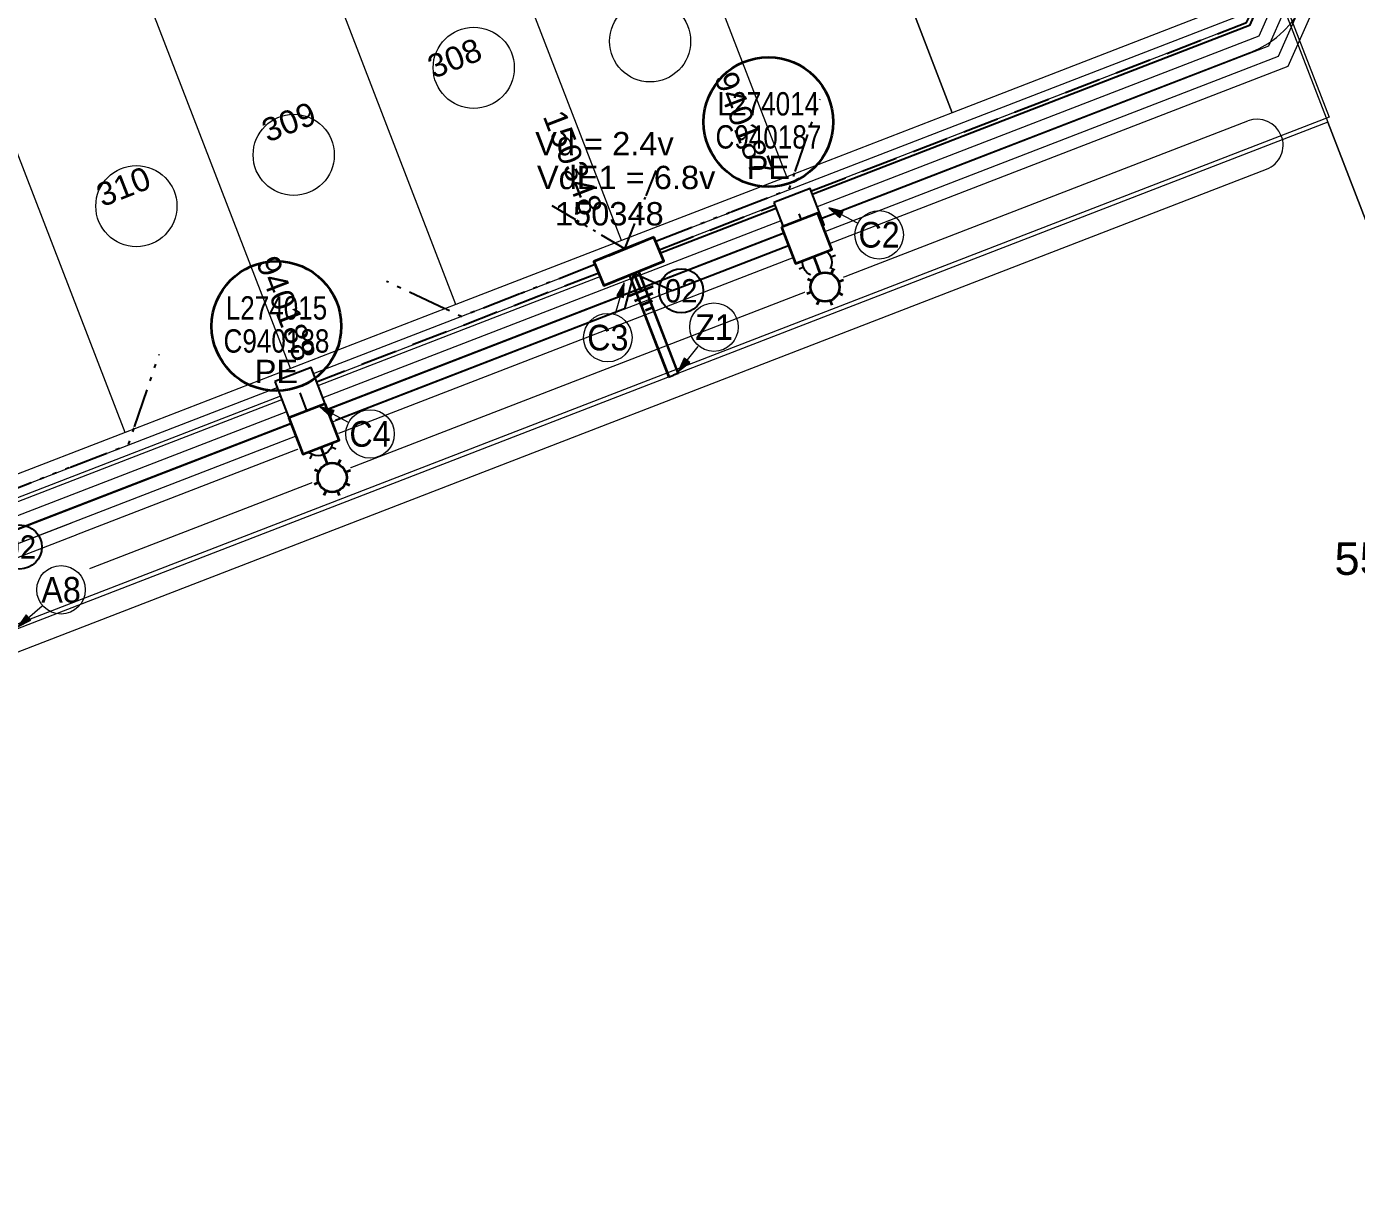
# Model space of a CAD drawing. Header units: metres. Extents: x 0 to 311505, y 0 to 6270811.
# Drawn here: x 310902.9 to 311005.5, y 6270176.5 to 6270266.5 of the extents above; entities that cross this region are included whole.
import ezdxf
from ezdxf import colors
from ezdxf.entities.mleader import LeaderData, LeaderLine
from ezdxf.enums import TextEntityAlignment as Align
from ezdxf.math import Vec2, Vec3

# ---------------------------------------------------------------- set-up
doc = ezdxf.new("R2010")
doc.units = ezdxf.units.M
doc.linetypes.add('IE Trench LV', pattern=[6, 4, -2])
doc.linetypes.add('PHANTOM', pattern=[6.15, 3, -0.75, 0.3, -0.75, 0.3, -0.75, 0.3])
doc.layers.get('0').update_dxf_attribs({"color": 6})
for name, color, linetype, lineweight in [('_User Miscellaneous1', 30, 'Continuous', 13), ('_User Miscellaneous2', 31, 'Continuous', 13), ('_User_LV_Exist', 5, 'Continuous', 35), ('Cadastre Developer_SP_NEW', 92, 'Continuous', 15), ('Cadastre Land Parcels_SP_EXT', 118, 'Continuous', 15), ('Cadastre Roads_SP_EXT', 218, 'Continuous', 15), ('Cadastre Water_SP_EXT', 158, 'Continuous', 15)]:
    doc.layers.add(name, color=color, linetype=linetype, lineweight=lineweight)
doc.layers.add('_User Miscellaneous10', color=252, linetype='Continuous', lineweight=13, plot=False, transparency=0.9)
doc.layers.add('_User Miscellaneous8', color=181, linetype='Continuous', lineweight=13, transparency=0.5)
doc.layers.add('Cadastre Roads_SP_NEW', color=214, linetype='Continuous', lineweight=15, transparency=0.65)
for name, color, linetype in [('Duct_SP_NEW', 2, 'Continuous'), ('Equip_SP_SL_NEW', 2, 'Continuous'), ('Mains_LV_New_R6', 2, 'Cable Z'), ('Mains_LV_New_T84', 2, 'Cable x'), ('Notes', 7, 'Continuous'), ('Services_SP_NEW_UG', 2, 'IE Trench LV'), ('SupportsOH_SP_TR_HV_LV_SL_EXT', 7, 'Continuous'), ('SupportsUG_SP_LV_NEW', 2, 'Continuous'), ('SupportsUG_SP_LV_SL_NEW', 2, 'Continuous'), ('Trench_SP_NEW', 2, 'Continuous'), ('UG_Details_SP_MISC', 7, 'Continuous')]:
    doc.layers.add(name, color=color, linetype=linetype)
doc.styles.add('ARIAL', font='arial.ttf', dxfattribs={"height": 2})
doc.styles.add('ieISOCP', font='arial.ttf', dxfattribs={"height": 1.5})
doc.styles.add('POLE_LABEL', font='arial.ttf', dxfattribs={"height": 2})
doc.styles.add('SL_LABEL', font='arial.ttf', dxfattribs={"height": 2})
doc.styles.get("Standard").update_dxf_attribs({"font": 'arial.ttf'})
doc.linetypes.add('Cable New UG', pattern='A,5.5,-0.01,["X",Standard,S=1.8,R=0,X=0,Y=-0.94],-1.7', length=7.21)
doc.linetypes.add('Cable o', pattern='A,3.5,-0.01,["O",Standard,S=1.25,R=0,X=0,Y=-0.63],-1.36', length=4.87)
doc.linetypes.add('Cable x', pattern='A,4.5,-0.01,["X",Standard,S=1.25,R=0,X=0,Y=-0.65],-1.2', length=5.71)
doc.linetypes.add('Cable Z', pattern='A,5,-0.01,["Z",Standard,S=1.5,R=0,X=0,Y=-0.75],-1.3', length=6.31)

# ---------------------------------------------------------------- blocks, each defined once
blk = doc.blocks.new('POLE_EXT')
blk.add_hatch(color=256).paths.add_polyline_path([(-1, 0, 1), (1, 0, 1)])
blk.add_lwpolyline([(-1, 0, 1), (1, 0, 1)], format="xyb", close=True)
at = {"flags": 8}
blk.add_attdef('pNumber', text='', height=2, dxfattribs=at).set_placement((2.5, 2.5), align=Align.MIDDLE_CENTER)
at = {"style": 'POLE_LABEL', "flags": 9}
for tag, p in [('STRUCTURE_PLANT_NUMBER', (1.35, 0.03)), ('STREET_CODE', (1.35, -0.2))]:
    blk.add_attdef(tag, text='', height=0.2, dxfattribs=at).set_placement(p, align=Align.MIDDLE_LEFT)
at = {"flags": 9}
for tag, p in [('OWNED_BY', (1.35, -0.4)), ('SPECIAL_USE', (1.35, -0.8)), ('STATE', (1.35, -1)), ('PARENT', (1.35, -0.6)), ('cLV', (1.35, -1.4)), ('hDepth', (1.35, -1.6)), ('hDia', (1.35, -1.8)), ('cHV', (1.35, -2)), ('USAGE', (1.35, -1.2)), ('LBRACKET', (1.35, -2.2)), ('LExisting', (1.35, -2.4)), ('LANTNUMBER', (1.35, -2.6)), ('LOther', (1.35, -2.8)), ('LRemove', (1.35, -3)), ('cLinedev', (1.35, -3.4)), ('pExisting', (1.35, -3.8)), ('LEGEND', (1.35, -3.2)), ('LOCATION', (1.35, -3.6)), ('PFNUMBER', (1.35, -4)), ('NEWPFNUMBER', (1.35, -4.2)), ('pFooting', (1.35, -4.4)), ('pNew', (1.35, -4.6)), ('pRelocate', (1.35, -5)), ('pRemove', (1.35, -5.2)), ('pReplace', (1.35, -5.4)), ('pStay', (1.35, -5.6)), ('pType', (1.35, -5.8)), ('cspan', (1.35, -6)), ('STREETNAME', (1.35, -6.2)), ('SUBURB', (1.35, -6.4)), ('OPERATED_BY', (1.36, -7.01)), ('NOTES', (1.35, -6.6)), ('MAINTAINED_BY', (1.36, -6.81))]:
    blk.add_attdef(tag, text='', height=0.2, dxfattribs=at).set_placement(p, align=Align.MIDDLE_LEFT)
at = {"flags": 1}
blk.add_attdef('Z', (1.35, -7.33), '', height=0.2, dxfattribs=at)
blk = doc.blocks.new('*U388')
at = {"layer": '_User_LV_Exist', "transparency": 33554674}
for p, q in [((1.83, -2.49), (0.44, -3.06)), ((1.79, -3.05), (0.86, -3.43)), ((1.74, -3.61), (1.28, -3.8))]:
    blk.add_line(p, q, dxfattribs=at)
at = {"transparency": 33554674, "width": 0.9}
blk.add_attdef('ASSET_NUM', text='', height=2, dxfattribs=at).set_placement((4, 2), align=Align.MIDDLE_LEFT)
at = {"transparency": 33554674}
for tag, p, flags in [('SUBURB', (-2, 0), 1), ('STREETNAME', (-1.8, 0), 9), ('PARENT', (-1.6, 0), 9), ('NOTES', (-1.4, 0), 9), ('LOCATION', (-1.2, 0), 9), ('LEGEND', (-1, 0), 9), ('USAGE', (-0.8, 0), 9), ('SUPPORT_TYPE', (-0.6, 0), 9), ('STATE', (-0.4, 0), 9), ('OWNED_BY', (-0.2, 0), 9)]:
    blk.add_attdef(tag, p, '', height=0.2, rotation=270, dxfattribs=dict(at, flags=flags))
blk.add_wipeout([(2.69, 0.02), (-1.94, -1.87), (-2.69, -0.02), (1.94, 1.87)], dxfattribs=at)
blk.add_lwpolyline([(1.94, 1.87), (-1.54, 0.45), (0.78, 1.4), (-2.69, -0.02), (-1.94, -1.87), (2.69, 0.02)], close=True, dxfattribs=at)
at = {"layer": '_User_LV_Exist', "transparency": 33554674}
for p, q in [((0.38, -0.93), (0.94, -2.31)), ((1.87, -1.94), (0.02, -2.69))]:
    blk.add_line(p, q, dxfattribs=at)
blk = doc.blocks.new('COLUMN_NEW')
at = {"width": 0.9, "flags": 8}
blk.add_attdef('ASSET_NUM', text='', height=2, dxfattribs=at).set_placement((4, 2), align=Align.MIDDLE_LEFT)
at = {"flags": 1}
blk.add_attdef('Z', (-2.35, -1.81), '', height=0.2, rotation=270, dxfattribs=at)
at = {"ltscale": 10, "transparency": 33554687}
blk.add_wipeout([(-1.5, -1.5), (-1.5, 1.5), (1.5, 1.5), (1.5, -1.5)], dxfattribs=at)
blk.add_lwpolyline([(-1.5, 1.5), (-1.5, -1.5), (1.5, -1.5), (1.5, 1.5)], close=True)
at = {"flags": 9}
for tag, p in [('NOTES', (-2, -1.81)), ('SUBURB', (-1.8, -1.81)), ('STREETNAME', (-1.6, -1.81)), ('LOCATION', (-1.4, -1.81)), ('LEGEND', (-1.2, -1.81)), ('USAGE', (-1, -1.81)), ('STATE', (-0.8, -1.81)), ('OWNED_BY', (-0.6, -1.81)), ('COLUMN_TYPE', (-0.4, -1.81)), ('STREET_CODE', (-0.2, -1.81)), ('STRUCTURE_PLANT_NUMBER', (0.03, -1.81))]:
    blk.add_attdef(tag, text='', height=0.2, rotation=270, dxfattribs=at).set_placement(p, align=Align.MIDDLE_LEFT)
blk = doc.blocks.new('*U439')
blk.add_circle((0, 0), 1.7)
at = {"width": 0.9}
blk.add_attdef('CODE', text='', height=1.8, dxfattribs=at).set_placement((0, 0), align=Align.MIDDLE_CENTER)
at = {"flags": 1}
blk.add_attdef('Z', (0, 0), '', height=0.2, dxfattribs=at)
blk = doc.blocks.new('*U535')
at = {"transparency": 33554687}
for tag, height, rotation, flags, p in [('LANTNUMBER', 0.2, 270, 9, (-1.4, 2.6)), ('LOUTREACH', 0.2, 270, 9, (-1.4, 2.2)), ('LOUTREACHVOCAB', 0.2, 270, 9, (-1.4, 2)), ('LRATECODE', 0.2, 270, 9, (-1.4, 1.8)), ('LREMOVE', 0.2, 270, 9, (-1.4, 1.6)), ('LREPLACE', 0.2, 270, 9, (-1.4, 1.4)), ('LTYPE', 0.2, 270, 9, (-1.4, 1.2)), ('LTYPEVOCAB', 0.2, 270, 9, (-1.4, 1)), ('LEGEND', 0.2, 270, 9, (-1.4, 0.8)), ('SUBURB', 0.2, 270, 9, (-1.4, 0.6)), ('STREETNAME', 0.2, 270, 9, (-1.4, 0.4)), ('LOCATION', 0.2, 270, 9, (-1.4, 0.2)), ('LNEW', 0.2, 270, 9, (-6.4, 0)), ('LMASTVOCAB', 0.2, 270, 9, (-6.2, 0)), ('LMAST', 0.2, 270, 9, (-6, 0)), ('LLAMPVOCAB', 0.2, 270, 9, (-5.8, 0)), ('LLAMP', 0.2, 270, 9, (-5.6, 0)), ('LEXIST', 0.2, 270, 9, (-5.4, 0)), ('LCHARGE3PERCENT', 0.2, 270, 9, (-5.2, 0)), ('LCHARGE3', 0.2, 270, 9, (-5, 0)), ('LCHARGE2PERCENT', 0.2, 270, 9, (-4.8, 0)), ('LCHARGE2', 0.2, 270, 9, (-4.6, 0)), ('LCHARGE1PERCENT', 0.2, 270, 9, (-4.4, 0)), ('LCHARGE1', 0.2, 270, 9, (-4.2, 0)), ('LCATEGORY', 0.2, 270, 9, (-4, 0)), ('LBRACKETVOCAB', 0.2, 270, 9, (-3.8, 0)), ('LBRACKET', 0.2, 270, 9, (-3.6, 0)), ('LKINGHEIGHT', 0.2, 270, 9, (-3.4, 0)), ('CREPLACE', 0.2, 270, 9, (-3.2, 0)), ('CREMOVE', 0.2, 270, 9, (-3, 0)), ('CNUMBER', 0.2, 270, 9, (-2.8, 0)), ('CNEW', 0.2, 270, 9, (-2.6, 0)), ('CEXIST', 0.2, 270, 9, (-2.4, 0)), ('USAGE', 0.2, 270, 9, (-2.2, 0)), ('STATE', 0.2, 270, 9, (-2, 0)), ('OWNED_BY', 0.2, 270, 9, (-1.8, 0)), ('ORIENTATION', 0.2, 270, 9, (-1.6, 0)), ('OPERATING_VOLTAGE', 0.2, 270, 9, (-1.4, 0)), ('MAINTAINED_BY', 0.2, 270, 9, (-1.4, -0.66)), ('NOTES', 0.2, 270, 9, (-1.4, 0)), ('NO_PHASES', 0.2, 270, 9, (-1.2, 0)), ('LANTERN_TYPE', 0.2, 270, 9, (-1, 0)), ('LANTERN_PURPOSE', 0.2, 270, 9, (-0.8, 0)), ('CONTROL_TYPE', 0.2, 270, 9, (-0.6, 0)), ('CONSTRUCTED_VOLTAGE', 0.2, 270, 9, (-0.4, 0)), ('LNUMBER', 1, 290.6435, 8, (8.39, -13.16))]:
    blk.add_attdef(tag, text='', height=height, rotation=rotation, dxfattribs=dict(at, flags=flags)).set_placement(p, align=Align.MIDDLE_LEFT)
for tag, p, height, flags in [('OPERATED_BY', (-1.4, -0.41), 0.2, 9), ('Z', (0, 0), 0.001, 1)]:
    blk.add_attdef(tag, p, '', height=height, rotation=270, dxfattribs=dict(at, flags=flags))
at = {"transparency": 33554687, "style": 'SL_LABEL'}
for tag, height, rotation, flags, p in [('STREET_CODE', 0.001, 270, 9, (0, 0)), ('ASSET_NUM', 1, 290.6435, 8, (10.26, -12.45))]:
    blk.add_attdef(tag, text='', height=height, rotation=rotation, dxfattribs=dict(at, flags=flags)).set_placement(p, align=Align.MIDDLE_LEFT)
at = {"transparency": 33554687}
blk.add_wipeout([(8.86, -11.58), (7.65, -11.36), (6.68, -10.59), (6.9, -9.38), (7.67, -8.42), (8.88, -8.63), (9.84, -9.4), (9.63, -10.62)], dxfattribs=at)
for p, q in [((6.85, -6.26), (7.87, -8.95)), ((8.88, -8.63), (8.73, -8.97)), ((6.9, -9.38), (7.24, -9.53)), ((9.67, -9.47), (9.32, -9.6)), ((7.21, -10.39), (6.86, -10.53)), ((7.65, -11.36), (7.8, -11.02)), ((8.66, -11.05), (8.79, -11.4)), ((9.63, -10.62), (9.29, -10.46))]:
    blk.add_line(p, q, dxfattribs=at)
blk.add_circle((8.26, -10), 1.12, dxfattribs=at)
blk = doc.blocks.new('*U286')
at = {"ltscale": 0.1}
blk.add_circle((0, 0), 5, dxfattribs=at)
at = {"insert": (0, -2.6), "char_height": 1.8, "attachment_point": 2}
blk.add_mtext('PE', dxfattribs=at)
at = {"width": 0.8}
blk.add_attdef('SNUMBER', text='', height=1.8, dxfattribs=at).set_placement((0, 0.5), align=Align.CENTER)
at = {"flags": 1}
blk.add_attdef('Z', (0, 0), '', height=0.2, dxfattribs=at)
at = {"width": 0.8}
blk.add_attdef('CNUMBER', text='', height=1.8, dxfattribs=at).set_placement((0, -0.25), align=Align.TOP_CENTER)
blk = doc.blocks.new('*U463')
h = blk.add_hatch(color=256)
h.dxf.hatch_style = 1
h.paths.add_polyline_path([(-2.761, 1.2), (-2.524, 1.641), (-3.523, 1.894)])
blk.add_line((-3.523, 1.894), (-1.541, 0.829))
at = {"flags": 128}
blk.add_lwpolyline([(-2.761, 1.2), (-2.524, 1.641), (-3.523, 1.894), (-2.761, 1.2)], dxfattribs=at)
blk.add_circle((0, 0), 1.7)
at = {"width": 0.9}
blk.add_attdef('CODE', text='', height=1.8, dxfattribs=at).set_placement((0, 0), align=Align.MIDDLE_CENTER)
at = {"flags": 1}
blk.add_attdef('Z', (0, 0), '', height=0.2, dxfattribs=at)
blk = doc.blocks.new('*U464')
h = blk.add_hatch(color=256)
h.dxf.hatch_style = 1
h.paths.add_polyline_path([(0.62, 2.946), (1.099, 2.802), (1.147, 3.832)])
blk.add_line((1.147, 3.832), (0.502, 1.677))
at = {"flags": 128}
blk.add_lwpolyline([(0.62, 2.946), (1.099, 2.802), (1.147, 3.832), (0.62, 2.946)], dxfattribs=at)
blk.add_circle((0, 0), 1.7)
at = {"width": 0.9}
blk.add_attdef('CODE', text='', height=1.8, dxfattribs=at).set_placement((0, 0), align=Align.MIDDLE_CENTER)
at = {"flags": 1}
blk.add_attdef('Z', (0, 0), '', height=0.2, dxfattribs=at)
blk = doc.blocks.new('*U466')
h = blk.add_hatch(color=256)
h.dxf.hatch_style = 1
h.paths.add_polyline_path([(-2.12, -2.137), (-2.444, -1.757), (-3.043, -2.596)])
blk.add_line((-3.043, -2.596), (-1.331, -1.136))
at = {"flags": 128}
blk.add_lwpolyline([(-2.12, -2.137), (-2.444, -1.757), (-3.043, -2.596), (-2.12, -2.137)], dxfattribs=at)
blk.add_circle((0, 0), 1.7)
at = {"width": 0.9}
blk.add_attdef('CODE', text='', height=1.8, dxfattribs=at).set_placement((0, 0), align=Align.MIDDLE_CENTER)
at = {"flags": 1}
blk.add_attdef('Z', (0, 0), '', height=0.2, dxfattribs=at)
blk = doc.blocks.new('*U467')
h = blk.add_hatch(color=256)
h.dxf.hatch_style = 1
h.paths.add_polyline_path([(-1.693, -2.49), (-2.081, -2.175), (-2.516, -3.11)])
blk.add_line((-2.516, -3.11), (-1.101, -1.361))
at = {"flags": 128}
blk.add_lwpolyline([(-1.693, -2.49), (-2.081, -2.175), (-2.516, -3.11), (-1.693, -2.49)], dxfattribs=at)
blk.add_circle((0, 0), 1.7)
at = {"width": 0.9}
blk.add_attdef('CODE', text='', height=1.8, dxfattribs=at).set_placement((0, 0), align=Align.MIDDLE_CENTER)
at = {"flags": 1}
blk.add_attdef('Z', (0, 0), '', height=0.2, dxfattribs=at)

msp = doc.modelspace()

# ---------------------------------------------------------------- linework, layer by layer
at = {"layer": '_User Miscellaneous8', "color": 1, "transparency": 33554687}
for centre in [(310950.97, 6270265.35), (310937.36, 6270263.31), (310923.47, 6270256.59)]:
    msp.add_circle(centre, 3.13, dxfattribs=at)
at = {"layer": '_User Miscellaneous8', "color": 2, "transparency": 33554687}
msp.add_circle((310911.33, 6270252.64), 3.13, dxfattribs=at)
at = {"layer": 'Cadastre Developer_SP_NEW'}
for p, q in [((310962.17, 6270291.2), (310974.29, 6270259.84)), ((310961.52, 6270254.91), (310949.41, 6270286.27)), ((310948.76, 6270249.98), (310936.64, 6270281.34)), ((310935.99, 6270245.05), (310923.88, 6270276.41)), ((310974.29, 6270259.84), (310969.37, 6270272.56)), ((310923.23, 6270240.12), (310911.11, 6270271.48)), ((310995.73, 6270268.13), (310974.29, 6270259.84)), ((310910.46, 6270235.19), (310898.35, 6270266.55)), ((310974.29, 6270259.84), (310961.52, 6270254.91)), ((310961.52, 6270254.91), (310948.76, 6270249.98)), ((310948.76, 6270249.98), (310935.99, 6270245.05)), ((310935.99, 6270245.05), (310923.23, 6270240.12)), ((310923.23, 6270240.12), (310910.46, 6270235.19)), ((310910.46, 6270235.19), (310897.7, 6270230.26))]:
    msp.add_line(p, q, dxfattribs=at)
at = {"layer": 'Cadastre Land Parcels_SP_EXT', "linetype": 'Continuous'}
msp.add_lwpolyline([(310824.86, 6270010.23), (311063.78, 6270102.53), (311034.14, 6270179.24), (311023.13, 6270207.74), (311003.27, 6270259.12), (310764.38, 6270166.81), (310791.81, 6270095.77), (310824.86, 6270010.23)], close=True, dxfattribs=at)
at = {"layer": 'Cadastre Roads_SP_EXT', "linetype": 'Continuous'}
msp.add_lwpolyline([(310984.38, 6270364.28), (310983.46, 6270366.66), (310987.49, 6270368.27), (310982.02, 6270370.39), (310978.05, 6270380.66), (310972.65, 6270394.66), (310966.91, 6270409.55), (310948.13, 6270401.87), (310952.63, 6270390.21), (310957.7, 6270377.07), (310962.77, 6270363.93), (310967.27, 6270352.27), (310964.99, 6270347.11), (310968.71, 6270348.54), (310970.77, 6270343.22), (311003.27, 6270259.12), (311023.13, 6270207.74), (311034.3, 6270211.3), (311042.43, 6270213.9), (310984.38, 6270364.28)], close=True, dxfattribs=at)
at = {"layer": 'Cadastre Roads_SP_NEW'}
for p, q in [((310997.21, 6270264.47), (310852.14, 6270208.43)), ((310855.76, 6270204.62), (310997.09, 6270259.22)), ((310857.2, 6270200.89), (310998.54, 6270255.49))]:
    msp.add_line(p, q, dxfattribs=at)
for centre, radius, start, end in [((310994.35, 6270271.88), 7.95, 291.124, 21.1208), ((310997.81, 6270257.35), 2, 21.1208, 111.1208), ((310997.81, 6270257.35), 2, 291.1208, 21.1208)]:
    msp.add_arc(centre, radius, start, end, dxfattribs=at)
at = {"layer": 'Cadastre Water_SP_EXT'}
for p, q in [((310998.02, 6270273.3), (311003.36, 6270259.5)), ((311003.36, 6270259.5), (310764.22, 6270167.12))]:
    msp.add_line(p, q, dxfattribs=at)
at = {"layer": 'Duct_SP_NEW', "ltscale": 0.7, "transparency": 33554674}
for p, q in [((310949, 6270248.25), (310949.37, 6270248.4)), ((310949, 6270248.25), (310952.39, 6270239.46)), ((310949.74, 6270248.54), (310949.37, 6270248.4)), ((310949.74, 6270248.54), (310953.14, 6270239.74)), ((310952.39, 6270239.46), (310952.77, 6270239.6)), ((310953.14, 6270239.74), (310952.77, 6270239.6))]:
    msp.add_line(p, q, dxfattribs=at)
at = {"layer": 'Services_SP_NEW_UG', "linetype": 'PHANTOM', "flags": 128}
msp.add_lwpolyline([(310900.42, 6270230.25), (310910.72, 6270234.25), (310912.97, 6270240.87), (310913.1, 6270241.19)], dxfattribs=at)
at = {"layer": 'UG_Details_SP_MISC', "transparency": 33554687}
for p, q in [((310949.03, 6270248.27), (310949.37, 6270248.4)), ((310949.03, 6270248.27), (310952.43, 6270239.48)), ((310949.7, 6270248.53), (310949.37, 6270248.4)), ((310949.7, 6270248.53), (310953.1, 6270239.73)), ((310952.43, 6270239.48), (310952.77, 6270239.6)), ((310953.1, 6270239.73), (310952.77, 6270239.6))]:
    msp.add_line(p, q, dxfattribs=at)

# ---------------------------------------------------------------- block references
at = {"layer": 'SupportsOH_SP_TR_HV_LV_SL_EXT'}
ref = msp.add_blockref('POLE_EXT', (311020.19, 6270226.52), dxfattribs=at)
ref.add_attrib('ASSET_NUM', '550097', dxfattribs={"layer": '0', "height": 2.5, "style": 'POLE_LABEL'}).set_placement((311015.43, 6270225.45), align=Align.MIDDLE_RIGHT)

# ---------------------------------------------------------------- next in the draw order: texts
at = {"layer": '_User Miscellaneous1', "insert": (310876.57, 6270215.63), "char_height": 2, "width": 62.6229, "attachment_point": 2, "rotation": 21.1206, "style": 'ARIAL', "bg_fill": 2}
msp.add_mtext('HEADINGLEY          AVENUE', dxfattribs=at)

# ---------------------------------------------------------------- next in the draw order: linework, layer by layer
at = {"layer": '_User Miscellaneous10', "flags": 128}
for points in [[(310822, 6270279.57), (310817.7, 6270269.85), (310840.85, 6270209.92), (310850.56, 6270205.62), (311000.21, 6270263.43), (311004.52, 6270273.14), (310981.37, 6270333.07), (310971.65, 6270337.38)], [(310822.74, 6270278.78), (310818.78, 6270269.82), (310841.63, 6270210.67), (310850.59, 6270206.7), (310999.47, 6270264.21), (311003.43, 6270273.17), (310980.58, 6270332.33), (310971.62, 6270336.29)], [(310823.49, 6270278), (310819.86, 6270269.8), (310842.41, 6270211.41), (310850.62, 6270207.78), (310998.72, 6270264.99), (311002.35, 6270273.2), (310979.8, 6270331.58), (310971.6, 6270335.21)], [(310824.24, 6270277.22), (310820.94, 6270269.77), (310843.2, 6270212.16), (310850.64, 6270208.87), (310997.97, 6270265.78), (311001.27, 6270273.22), (310979.02, 6270330.83), (310971.57, 6270334.13)], [(310824.99, 6270276.43), (310822.02, 6270269.75), (310843.98, 6270212.91), (310850.67, 6270209.95), (310997.23, 6270266.56), (311000.19, 6270273.25), (310978.23, 6270330.09), (310971.54, 6270333.05)], [(310825.73, 6270275.65), (310823.11, 6270269.72), (310844.76, 6270213.65), (310850.69, 6270211.03), (310996.48, 6270267.34), (310999.11, 6270273.28), (310977.45, 6270329.34), (310971.52, 6270331.97)]]:
    msp.add_lwpolyline(points, close=True, dxfattribs=at)
at = {"layer": '_User Miscellaneous10', "color": 4, "flags": 128}
msp.add_lwpolyline([(310825.21, 6270276.2), (310822.35, 6270269.74), (310844.22, 6270213.13), (310850.68, 6270210.27), (310997, 6270266.8), (310999.86, 6270273.26), (310978, 6270329.86), (310971.54, 6270332.72)], close=True, dxfattribs=at)

# ---------------------------------------------------------------- next in the draw order: block references
at = {"layer": 'SupportsUG_SP_LV_NEW'}
ref = msp.add_blockref('*U388', (310949.33, 6270248.38), dxfattribs=at)
ref.add_attrib('ASSET_NUM', '150348', dxfattribs={"layer": '0', "height": 1.8, "rotation": 291.1208}).set_placement((310943.51, 6270259.9), align=Align.MIDDLE_LEFT)

# ---------------------------------------------------------------- next in the draw order: linework, layer by layer
at = {"layer": 'Mains_LV_New_T84', "color": 1, "linetype": 'Cable New UG', "ltscale": 0.7, "transparency": 33554674, "flags": 128}
msp.add_lwpolyline([(310992.56, 6270292.99), (311000.19, 6270273.25), (310997.23, 6270266.56), (310951.78, 6270249.01)], dxfattribs=at)
at = {"layer": 'Services_SP_NEW_UG', "linetype": 'PHANTOM', "flags": 128}
for points in [[(310951.4, 6270249.94), (310961.7, 6270253.94), (310963.95, 6270260.57), (310964.08, 6270260.88)], [(310946.74, 6270248.13), (310936.41, 6270244.12), (310930.64, 6270246.83)]]:
    msp.add_lwpolyline(points, dxfattribs=at)
at = {"layer": 'Services_SP_NEW_UG', "linetype": 'PHANTOM', "ltscale": 0.7, "flags": 128}
for points in [[(310949.02, 6270249.34), (310951.63, 6270255.84)], [(310949.02, 6270249.34), (310942.99, 6270252.91)]]:
    msp.add_lwpolyline(points, dxfattribs=at)
at = {"layer": 'Trench_SP_NEW', "linetype": 'IE Trench LV', "ltscale": 0.7, "transparency": 33554687, "flags": 128}
msp.add_lwpolyline([(310951.67, 6270249.28), (310997, 6270266.8), (310999.86, 6270273.26), (310999.39, 6270274.49)], dxfattribs=at)

# ---------------------------------------------------------------- next in the draw order: texts
at = {"layer": 'Mains_LV_New_T84', "color": 6, "ltscale": 0.7, "transparency": 33554674, "char_height": 1.8, "attachment_point": 1, "style": 'ieISOCP'}
for s, insert, width in [('Vd = 2.4v', (310942.1, 6270258.36), 12.276), ('VdE1 = 6.8v', (310942.24, 6270255.75), 14.3171)]:
    msp.add_mtext(s, dxfattribs=dict(at, insert=insert, width=width))

# ---------------------------------------------------------------- next in the draw order: leaders
at = {"layer": 'Notes'}
ml = msp.add_multileader_mtext('Standard', dxfattribs=at)
ml.set_content('Constructed under  \\PURS15861', color=256)
ml.set_leader_properties()
ml.build(insert=Vec2(0, 0))
ml.multileader.update_dxf_attribs({"leader_type": 2, "has_text_frame": 1, "text_left_attachment_type": 2, "text_right_attachment_type": 2, "dogleg_length": 0.01})
ctx = ml.context
ctx.base_point, ctx.char_height, ctx.plane_origin, ctx.plane_x_axis, ctx.plane_y_axis = Vec3(310975.19, 6270395.78), 1.8, Vec3(312213.89, 6270750.77), Vec3(0.932874, 0.360203), Vec3(-0.360203, 0.932874)
ctx.left_attachment, ctx.right_attachment, ctx.text_align_type = 2, 2, 1
notes = []
notes.append((ctx, [(0, (0, 0, 0), (0, 0), (1, 0), 1, [])]))
ctx.mtext.insert, ctx.mtext.text_direction, ctx.mtext.rotation, ctx.mtext.width, ctx.mtext.alignment, ctx.mtext.flow_direction = Vec3(310985.78, 6270402.49), Vec3(0.932874, 0.360203), 0.368486, 20.9235, 2, 5
ctx.mtext.has_bg_fill, ctx.mtext.bg_color, ctx.mtext.bg_scale_factor, ctx.mtext.bg_transparency, ctx.mtext.use_window_bg_color = 1, -1073741824, 2, 0, 1
for ctx, leaders in notes:
    for number, flags, end, landing, length, lines in leaders:
        leader = LeaderData()
        leader.index, (leader.has_last_leader_line, leader.has_dogleg_vector, leader.attachment_direction) = number, flags
        leader.last_leader_point, leader.dogleg_vector, leader.dogleg_length = Vec3(end), Vec3(landing), length
        for number, points, colour, breaks in lines:
            line = LeaderLine()
            line.index, line.vertices, line.color, line.breaks = number, Vec3.list(points), colors.encode_raw_color(colour), breaks
            leader.lines.append(line)
        ctx.leaders.append(leader)

# ---------------------------------------------------------------- next in the draw order: block references
at = {"layer": '_User Miscellaneous2', "color": 6, "xscale": 1.1, "yscale": 1.1, "zscale": 1.1}
for name, p, values in [('*U467', (310955.9, 6270243.31), {'CODE': 'Z1'}), ('*U466', (310905.52, 6270223.05), {'CODE': 'A8'})]:
    msp.add_blockref(name, p, dxfattribs=at).add_auto_attribs(values)
at = {"layer": 'Duct_SP_NEW', "color": 6}
for p in [(310953.37, 6270246.11), (310902.34, 6270226.35)]:
    msp.add_blockref('*U439', p, dxfattribs=at).add_auto_attribs({'CODE': '02'})
at = {"layer": 'SupportsUG_SP_LV_SL_NEW', "ltscale": 0.7}
ref = msp.add_blockref('COLUMN_NEW', (310962.46, 6270252.06), dxfattribs=dict(at, rotation=21.120846154022))
ref.add_attrib('ASSET_NUM', '940187', dxfattribs={"height": 1.8, "rotation": 291.1208}).set_placement((310956.72, 6270262.88), align=Align.MIDDLE_LEFT)
ref = msp.add_blockref('COLUMN_NEW', (310923.95, 6270238.25), dxfattribs=dict(at, rotation=21.120846154022))
ref.add_attrib('ASSET_NUM', '940188', dxfattribs={"height": 1.8, "rotation": 291.1208}).set_placement((310921.38, 6270248.67), align=Align.MIDDLE_LEFT)

# ---------------------------------------------------------------- next in the draw order: texts
at = {"layer": '_User Miscellaneous1', "oblique": 360, "width": 1}
for s, p in [('308', (310934.26, 6270262.45)), ('309', (310921.47, 6270257.53)), ('310', (310908.71, 6270252.55))]:
    msp.add_text(s, height=1.8, rotation=21.5, dxfattribs=at).set_placement(p)

# ---------------------------------------------------------------- next in the draw order: linework, layer by layer
at = {"layer": 'Mains_LV_New_R6', "color": 4, "linetype": 'Cable o', "transparency": 33554687, "flags": 128}
msp.add_lwpolyline([(310949.71, 6270247.46), (310952.67, 6270246.13), (310961.66, 6270249.61)], dxfattribs=at)
at = {"layer": 'Trench_SP_NEW', "linetype": 'IE Trench LV', "ltscale": 0.7, "flags": 128}
msp.add_lwpolyline([(310947.01, 6270247.48), (310925.24, 6270239.07)], dxfattribs=at)

# ---------------------------------------------------------------- next in the draw order: block references
at = {"layer": '_User_LV_Exist', "linetype": 'ByBlock', "lineweight": -2}
msp.add_blockref('*U286', (310960.1, 6270259.13), dxfattribs=at).add_auto_attribs({'SNUMBER': 'L274014', 'CNUMBER': 'C940187'})
at = {"layer": 'Equip_SP_SL_NEW', "ltscale": 0.7}
for p in [(310955.6, 6270258.31), (310917.09, 6270244.51)]:
    msp.add_blockref('*U535', p, dxfattribs=at)

# ---------------------------------------------------------------- next in the draw order: block references
at = {"layer": '_User_LV_Exist'}
ref = msp.add_blockref('*U388', (310949.33, 6270248.38), dxfattribs=at)
ref.add_attrib('ASSET_NUM', '150348', dxfattribs={"layer": '0', "height": 1.8}).set_placement((310943.63, 6270252.05), align=Align.MIDDLE_LEFT)
at = {"layer": '_User_LV_Exist', "ltscale": 0.7}
for p in [(310956.21, 6270256.4), (310918.18, 6270241.71)]:
    msp.add_blockref('*U535', p, dxfattribs=at)
at = {"layer": '_User_LV_Exist', "linetype": 'ByBlock', "lineweight": -2}
msp.add_blockref('*U286', (310922.14, 6270243.39), dxfattribs=at).add_auto_attribs({'SNUMBER': 'L274015', 'CNUMBER': 'C940188'})

# ---------------------------------------------------------------- next in the draw order: block references
at = {"layer": '_User Miscellaneous2', "color": 6, "xscale": 1.1, "yscale": 1.1, "zscale": 1.1}
msp.add_blockref('*U464', (310947.71, 6270242.5), dxfattribs=at).add_auto_attribs({'CODE': 'C3'})
at = {"layer": '_User_LV_Exist', "ltscale": 0.7, "rotation": 21.120846154022}
for p in [(310963.06, 6270250.15), (310925.03, 6270235.46)]:
    msp.add_blockref('COLUMN_NEW', p, dxfattribs=at)

# ---------------------------------------------------------------- next in the draw order: linework, layer by layer
at = {"layer": 'Mains_LV_New_R6', "color": 4, "linetype": 'Cable o', "transparency": 33554687, "flags": 128}
msp.add_lwpolyline([(310949.71, 6270247.46), (310948.99, 6270244.71), (310926.69, 6270236.1)], dxfattribs=at)

# ---------------------------------------------------------------- next in the draw order: block references
at = {"layer": '_User Miscellaneous2', "color": 6, "xscale": 1.1, "yscale": 1.1, "zscale": 1.1}
for p, values in [((310968.64, 6270250.43), {'CODE': 'C2'}), ((310929.36, 6270235.07), {'CODE': 'C4'})]:
    msp.add_blockref('*U463', p, dxfattribs=at).add_auto_attribs(values)

doc.saveas('drawing.dxf')
